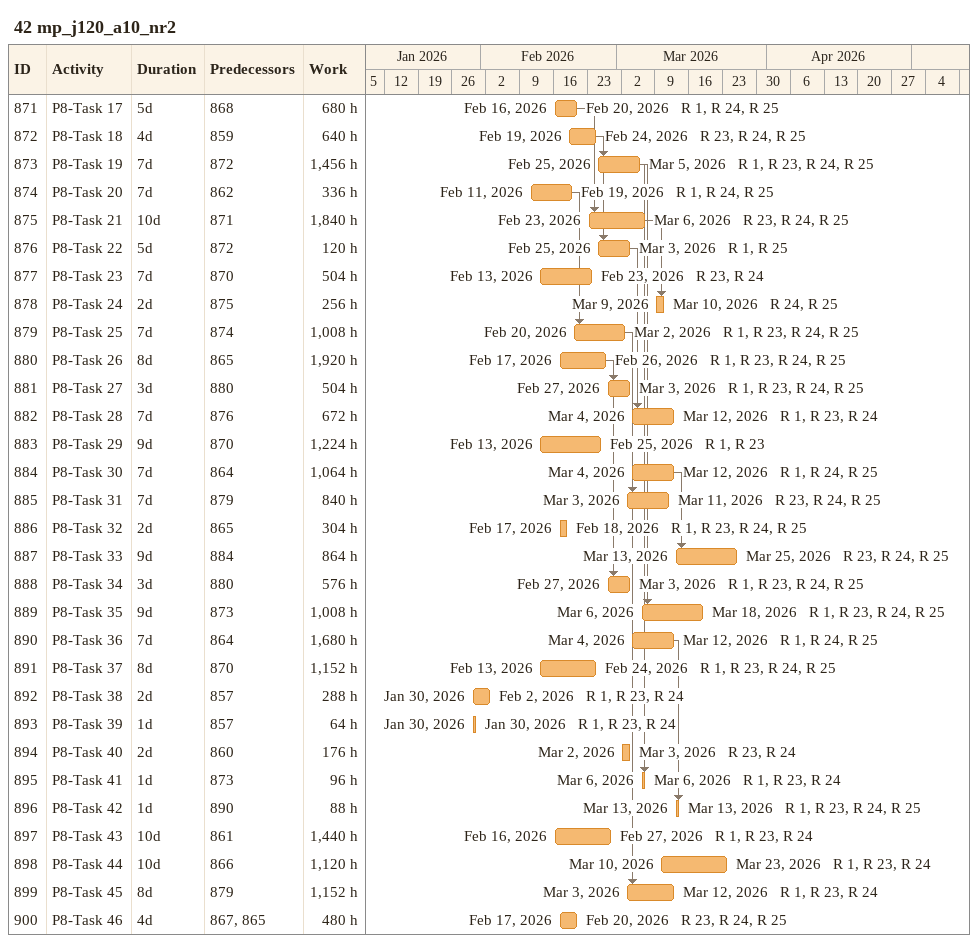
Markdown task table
42 mp_j120_a10_nr2

| ID | Task | Duration | Start | Finish | Predecessors | Resources | Work (h) |
|---|---|---|---|---|---|---|---|
| 871 | P8-Task 17 | 5d | 2026-02-16 | 2026-02-20 | 868 | R 1, R 24, R 25 | 680 |
| 872 | P8-Task 18 | 4d | 2026-02-19 | 2026-02-24 | 859 | R 23, R 24, R 25 | 640 |
| 873 | P8-Task 19 | 7d | 2026-02-25 | 2026-03-05 | 872 | R 1, R 23, R 24, R 25 | 1456 |
| 874 | P8-Task 20 | 7d | 2026-02-11 | 2026-02-19 | 862 | R 1, R 24, R 25 | 336 |
| 875 | P8-Task 21 | 10d | 2026-02-23 | 2026-03-06 | 871 | R 23, R 24, R 25 | 1840 |
| 876 | P8-Task 22 | 5d | 2026-02-25 | 2026-03-03 | 872 | R 1, R 25 | 120 |
| 877 | P8-Task 23 | 7d | 2026-02-13 | 2026-02-23 | 870 | R 23, R 24 | 504 |
| 878 | P8-Task 24 | 2d | 2026-03-09 | 2026-03-10 | 875 | R 24, R 25 | 256 |
| 879 | P8-Task 25 | 7d | 2026-02-20 | 2026-03-02 | 874 | R 1, R 23, R 24, R 25 | 1008 |
| 880 | P8-Task 26 | 8d | 2026-02-17 | 2026-02-26 | 865 | R 1, R 23, R 24, R 25 | 1920 |
| 881 | P8-Task 27 | 3d | 2026-02-27 | 2026-03-03 | 880 | R 1, R 23, R 24, R 25 | 504 |
| 882 | P8-Task 28 | 7d | 2026-03-04 | 2026-03-12 | 876 | R 1, R 23, R 24 | 672 |
| 883 | P8-Task 29 | 9d | 2026-02-13 | 2026-02-25 | 870 | R 1, R 23 | 1224 |
| 884 | P8-Task 30 | 7d | 2026-03-04 | 2026-03-12 | 864 | R 1, R 24, R 25 | 1064 |
| 885 | P8-Task 31 | 7d | 2026-03-03 | 2026-03-11 | 879 | R 23, R 24, R 25 | 840 |
| 886 | P8-Task 32 | 2d | 2026-02-17 | 2026-02-18 | 865 | R 1, R 23, R 24, R 25 | 304 |
| 887 | P8-Task 33 | 9d | 2026-03-13 | 2026-03-25 | 884 | R 23, R 24, R 25 | 864 |
| 888 | P8-Task 34 | 3d | 2026-02-27 | 2026-03-03 | 880 | R 1, R 23, R 24, R 25 | 576 |
| 889 | P8-Task 35 | 9d | 2026-03-06 | 2026-03-18 | 873 | R 1, R 23, R 24, R 25 | 1008 |
| 890 | P8-Task 36 | 7d | 2026-03-04 | 2026-03-12 | 864 | R 1, R 24, R 25 | 1680 |
| 891 | P8-Task 37 | 8d | 2026-02-13 | 2026-02-24 | 870 | R 1, R 23, R 24, R 25 | 1152 |
| 892 | P8-Task 38 | 2d | 2026-01-30 | 2026-02-02 | 857 | R 1, R 23, R 24 | 288 |
| 893 | P8-Task 39 | 1d | 2026-01-30 | 2026-01-30 | 857 | R 1, R 23, R 24 | 64 |
| 894 | P8-Task 40 | 2d | 2026-03-02 | 2026-03-03 | 860 | R 23, R 24 | 176 |
| 895 | P8-Task 41 | 1d | 2026-03-06 | 2026-03-06 | 873 | R 1, R 23, R 24 | 96 |
| 896 | P8-Task 42 | 1d | 2026-03-13 | 2026-03-13 | 890 | R 1, R 23, R 24, R 25 | 88 |
| 897 | P8-Task 43 | 10d | 2026-02-16 | 2026-02-27 | 861 | R 1, R 23, R 24 | 1440 |
| 898 | P8-Task 44 | 10d | 2026-03-10 | 2026-03-23 | 866 | R 1, R 23, R 24 | 1120 |
| 899 | P8-Task 45 | 8d | 2026-03-03 | 2026-03-12 | 879 | R 1, R 23, R 24 | 1152 |
| 900 | P8-Task 46 | 4d | 2026-02-17 | 2026-02-20 | 867, 865 | R 23, R 24, R 25 | 480 |
